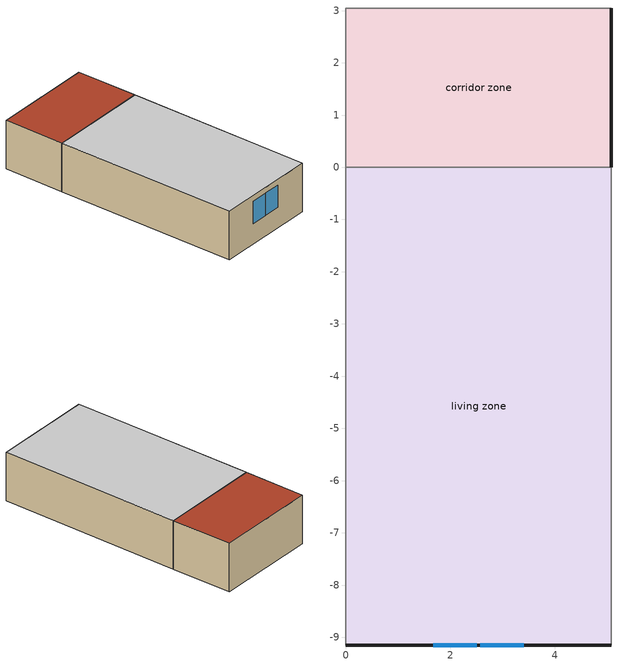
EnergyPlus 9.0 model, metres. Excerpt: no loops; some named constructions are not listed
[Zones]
corridor zone
 floor foundation (FloorFndGrndUnfinSlab): 0,0 0,3.05 5.08,3.05 5.08,0 z0
 wall outside (WallExtUninsUnfin): 5.08,0 5.08,3.05 z0:2.44
 wall adiabatic (WallIntUnfinUninsUnfin): 0,0 5.08,0 / 5.08,3.05 0,3.05 z0:2.44
 wall adiabatic (Adiabatic): 0,3.05 0,0 z0:2.44
 roof outside (RoofUnfinUninsExt 1): 5.08,0 5.08,3.05 0,3.05 0,0 z2.44
living zone
 floor foundation (FloorFndGrndFinSlab): 0,-9.14 0,0 5.08,0 5.08,-9.14 z0
 wall outside (WallExtInsFin): 0,-9.14 5.08,-9.14 z0:2.44
 wall adiabatic (WallIntFinUninsFin): 5.08,-9.14 5.08,0 0,0 0,-9.14 z0:2.44
 window (WindowConstruction): 1.67,-9.14 2.51,-9.14 / 2.57,-9.14 3.41,-9.14 z1.02:2.13
 ceiling adiabatic (RoofUnfinUninsExt 1): 5.08,-9.14 5.08,0 0,0 0,-9.14 z2.44
[Schedule:Day:Interval]
residential lighting schedule allday1: No, 01:00, 0.123288, 02:00, 0.0739726, 04:00, 0.0493151, 05:00, 0.0548273, 06:00, 0.15044, 07:00, 0.353191, 08:00, 0.446954, 09:00, 0.474986, 10:00, 0.488253, 11:00, 0.474977, 12:00, 0.456585, 13:00, 0.44331, 14:00, 0.439403, 15:00, 0.444416, 16:00, 0.477697, 17:00, 0.574055, 18:00, 0.758845, 19:00, 0.953117, 20:00, 1, 21:00, 0.854585, 22:00, 0.647976, 23:00, 0.557159, 24:00, 0.248292
residential lighting schedule allday2: No, 01:00, 0.123288, 02:00, 0.0739726, 04:00, 0.0493151, 05:00, 0.0545453, 06:00, 0.149033, 07:00, 0.349889, 08:00, 0.442776, 09:00, 0.468267, 10:00, 0.47913, 11:00, 0.465979, 12:00, 0.447759, 13:00, 0.434608, 14:00, 0.430738, 15:00, 0.433423, 16:00, 0.453345, 17:00, 0.51717, 18:00, 0.659315, 19:00, 0.852253, 20:00, 0.97365, 21:00, 0.919331, 22:00, 0.737925, 23:00, 0.650074, 24:00, 0.248292
residential lighting schedule allday3: No, 01:00, 0.123288, 02:00, 0.0739726, 04:00, 0.0493151, 05:00, 0.0537748, 06:00, 0.145192, 07:00, 0.34087, 08:00, 0.431362, 09:00, 0.45013, 10:00, 0.454647, 11:00, 0.441835, 12:00, 0.424084, 13:00, 0.411272, 14:00, 0.407501, 15:00, 0.409103, 16:00, 0.422109, 17:00, 0.465992, 18:00, 0.573269, 19:00, 0.744073, 20:00, 0.89824, 21:00, 0.921635, 22:00, 0.794562, 23:00, 0.492752, 24:00, 0.248292
residential lighting schedule allday4: No, 01:00, 0.123288, 02:00, 0.0739726, 04:00, 0.0493151, 05:00, 0.0527224, 06:00, 0.139944, 07:00, 0.328549, 08:00, 0.415771, 09:00, 0.425873, 10:00, 0.422239, 11:00, 0.40989, 12:00, 0.392781, 13:00, 0.380432, 14:00, 0.376798, 15:00, 0.376649, 16:00, 0.378483, 17:00, 0.38738, 18:00, 0.419629, 19:00, 0.502255, 20:00, 0.646998, 21:00, 0.806005, 22:00, 0.880045, 23:00, 0.586376, 24:00, 0.248292
residential lighting schedule allday5: No, 01:00, 0.123288, 02:00, 0.0739726, 04:00, 0.0493151, 05:00, 0.05167, 06:00, 0.134696, 07:00, 0.316229, 08:00, 0.400179, 09:00, 0.402215, 10:00, 0.391029, 11:00, 0.379143, 12:00, 0.362676, 13:00, 0.35079, 14:00, 0.347292, 15:00, 0.347121, 16:00, 0.348556, 17:00, 0.35525, 18:00, 0.37939, 19:00, 0.442955, 20:00, 0.562182, 21:00, 0.712546, 22:00, 0.817517, 23:00, 0.576273, 24:00, 0.248292
residential lighting schedule allday6: No, 01:00, 0.123288, 02:00, 0.0739726, 04:00, 0.0493151, 05:00, 0.0508995, 06:00, 0.130854, 07:00, 0.30721, 08:00, 0.388766, 09:00, 0.385276, 10:00, 0.368942, 11:00, 0.357395, 12:00, 0.341397, 13:00, 0.32985, 14:00, 0.326452, 15:00, 0.326298, 16:00, 0.327668, 17:00, 0.333578, 18:00, 0.353966, 19:00, 0.406824, 20:00, 0.507763, 21:00, 0.643658, 22:00, 0.757304, 23:00, 0.558445, 24:00, 0.248292
residential lighting schedule allday7: No, 01:00, 0.123288, 02:00, 0.0739726, 04:00, 0.0493151, 05:00, 0.0506175, 06:00, 0.129448, 07:00, 0.303908, 08:00, 0.384588, 09:00, 0.379156, 10:00, 0.361018, 11:00, 0.349595, 12:00, 0.333769, 13:00, 0.322346, 14:00, 0.318985, 15:00, 0.318831, 16:00, 0.320177, 17:00, 0.326003, 18:00, 0.346158, 19:00, 0.398574, 20:00, 0.499004, 21:00, 0.634762, 22:00, 0.749028, 23:00, 0.554733, 24:00, 0.248292
residential lighting schedule allday8: No, 01:00, 0.123288, 02:00, 0.0739726, 04:00, 0.0493151, 05:00, 0.0508995, 06:00, 0.130854, 07:00, 0.30721, 08:00, 0.388766, 09:00, 0.385276, 10:00, 0.368942, 11:00, 0.357395, 12:00, 0.341397, 13:00, 0.32985, 14:00, 0.326452, 15:00, 0.326315, 16:00, 0.327921, 17:00, 0.335262, 18:00, 0.361212, 19:00, 0.428125, 20:00, 0.550734, 21:00, 0.700866, 22:00, 0.799886, 23:00, 0.564239, 24:00, 0.248292
residential lighting schedule allday9: No, 01:00, 0.123288, 02:00, 0.0739726, 04:00, 0.0493151, 05:00, 0.05167, 06:00, 0.134696, 07:00, 0.316229, 08:00, 0.400179, 09:00, 0.402215, 10:00, 0.391029, 11:00, 0.379143, 12:00, 0.362676, 13:00, 0.35079, 14:00, 0.347292, 15:00, 0.347365, 16:00, 0.350663, 17:00, 0.3649, 18:00, 0.410935, 19:00, 0.515275, 20:00, 0.673842, 21:00, 0.815677, 22:00, 0.84324, 23:00, 0.550851, 24:00, 0.248292
residential lighting schedule allday10: No, 01:00, 0.123288, 02:00, 0.0739726, 04:00, 0.0493151, 05:00, 0.0527224, 06:00, 0.139944, 07:00, 0.328549, 08:00, 0.415771, 09:00, 0.425873, 10:00, 0.422239, 11:00, 0.40989, 12:00, 0.392781, 13:00, 0.380432, 14:00, 0.376798, 15:00, 0.377481, 16:00, 0.38516, 17:00, 0.414795, 18:00, 0.497588, 19:00, 0.651365, 20:00, 0.824796, 21:00, 0.901982, 22:00, 0.819222, 23:00, 0.508654, 24:00, 0.248292
residential lighting schedule allday11: No, 01:00, 0.123288, 02:00, 0.0739726, 04:00, 0.0493151, 05:00, 0.0537748, 06:00, 0.145192, 07:00, 0.34087, 08:00, 0.431362, 09:00, 0.45013, 10:00, 0.454647, 11:00, 0.441835, 12:00, 0.424084, 13:00, 0.411272, 14:00, 0.407501, 15:00, 0.417546, 16:00, 0.469632, 17:00, 0.589011, 18:00, 0.776888, 19:00, 0.932426, 20:00, 0.928695, 21:00, 0.769063, 22:00, 0.58264, 23:00, 0.505589, 24:00, 0.248292
residential lighting schedule allday12: No, 01:00, 0.123288, 02:00, 0.0739726, 04:00, 0.0493151, 05:00, 0.0545453, 06:00, 0.149033, 07:00, 0.349889, 08:00, 0.442776, 09:00, 0.468267, 10:00, 0.47913, 11:00, 0.465979, 12:00, 0.447759, 13:00, 0.434608, 14:00, 0.430738, 15:00, 0.440276, 16:00, 0.493505, 17:00, 0.622332, 18:00, 0.826353, 19:00, 0.98479, 20:00, 0.957337, 21:00, 0.770385, 22:00, 0.579265, 23:00, 0.504366, 24:00, 0.248292
Schedule Day 24; residential lighting schedule winter design; res mv_1 bath exhaust schedule winter design; res mv_1 range exhaust schedule winter design; residential extra refrigerator schedule winter design; residential freezer schedule winter design; residential gas fireplace schedule winter design; residential gas grill schedule winter design; residential gas lighting schedule winter design; residential hot tub heater electric schedule winter design; residential misc plug loads schedule winter design; residential occupants schedule winter design; residential pool heater electric schedule winter design; residential range electric|false schedule winter design; residential refrigerator schedule winter design; residential well pump schedule winter design; Schedule Day 11; Schedule Day 16; Schedule Day 2; Schedule Day 21; Schedule Day 27; Schedule Day 3; Schedule Day 30; Schedule Day 33; Schedule Day 36; Schedule Day 43; Schedule Day 5; Schedule Day 50; Schedule Day 53; Schedule Day 56; Schedule Day 59; Schedule Day 60; Schedule Day 61; Schedule Day 64; Schedule Day 65; Schedule Day 9; Window shading schedule allday1; Window shading schedule allday11; Window shading schedule allday12; Window shading schedule allday2; Window shading schedule allday3; Window shading schedule allday4; Window shading schedule allday5: No, 24:00, 0
residential lighting schedule summer design; res mv_1 bath exhaust schedule summer design; res mv_1 range exhaust schedule summer design; residential ceiling fan schedule allday1; residential ceiling fan schedule allday10; residential ceiling fan schedule allday11; residential ceiling fan schedule allday12; residential ceiling fan schedule allday2; residential ceiling fan schedule allday3; residential ceiling fan schedule allday4; residential ceiling fan schedule allday5; residential ceiling fan schedule allday6; residential ceiling fan schedule allday7; residential ceiling fan schedule allday8; residential ceiling fan schedule allday9; residential extra refrigerator schedule summer design; residential freezer schedule summer design; residential gas fireplace schedule summer design; residential gas grill schedule summer design; residential gas lighting schedule summer design; residential hot tub heater electric schedule summer design; residential misc plug loads schedule summer design; residential occupants schedule summer design; residential pool heater electric schedule summer design; residential range electric|false schedule summer design; residential refrigerator schedule summer design; residential well pump schedule summer design; Window shading schedule allday10; Window shading schedule allday6; Window shading schedule allday7; Window shading schedule allday8; Window shading schedule allday9: No, 24:00, 1
res mv_1 bath exhaust schedule allday1; res mv_1 bath exhaust schedule allday10; res mv_1 bath exhaust schedule allday11; res mv_1 bath exhaust schedule allday12; res mv_1 bath exhaust schedule allday2; res mv_1 bath exhaust schedule allday3; res mv_1 bath exhaust schedule allday4; res mv_1 bath exhaust schedule allday5; res mv_1 bath exhaust schedule allday6; res mv_1 bath exhaust schedule allday7; res mv_1 bath exhaust schedule allday8; res mv_1 bath exhaust schedule allday9: No, 06:00, 0, 07:00, 1, 24:00, 0
res mv_1 range exhaust schedule allday1; res mv_1 range exhaust schedule allday10; res mv_1 range exhaust schedule allday11; res mv_1 range exhaust schedule allday12; res mv_1 range exhaust schedule allday2; res mv_1 range exhaust schedule allday3; res mv_1 range exhaust schedule allday4; res mv_1 range exhaust schedule allday5; res mv_1 range exhaust schedule allday6; res mv_1 range exhaust schedule allday7; res mv_1 range exhaust schedule allday8; res mv_1 range exhaust schedule allday9: No, 11:00, 0, 12:00, 1, 24:00, 0
res nv_1 availability schedule allday1 on; res nv_1 availability schedule allday1 on 1; res nv_1 availability schedule allday1 on 10; res nv_1 availability schedule allday1 on 11; res nv_1 availability schedule allday1 on 2; res nv_1 availability schedule allday1 on 3; res nv_1 availability schedule allday1 on 4; res nv_1 availability schedule allday1 on 5; res nv_1 availability schedule allday1 on 6; res nv_1 availability schedule allday1 on 7; res nv_1 availability schedule allday1 on 8; res nv_1 availability schedule allday1 on 9: No, 01:00, 1, 02:00, 1, 03:00, 1, 04:00, 1, 05:00, 1, 06:00, 1, 07:00, 1, 08:00, 1, 09:00, 1, 10:00, 1, 11:00, 1, 12:00, 1, 13:00, 1, 14:00, 1, 15:00, 1, 16:00, 1, 17:00, 1, 18:00, 1, 19:00, 1, 20:00, 1, 21:00, 1, 22:00, 1, 23:00, 1, 24:00, 1
res nv_1 temp schedule allday1; res nv_1 temp schedule allday11; res nv_1 temp schedule allday12; res nv_1 temp schedule allday2; res nv_1 temp schedule allday3; res nv_1 temp schedule allday4; res nv_1 temp schedule allday5: No, 24:00, 23.3333
res nv_1 temp schedule allday10; res nv_1 temp schedule allday6; res nv_1 temp schedule allday7: No, 24:00, 21.1111
res nv_1 temp schedule allday8; res nv_1 temp schedule allday9: No, 01:00, 21.1111, 24:00, 22.2222
residential ceiling fan benchmark|living space schedule allday1; residential ceiling fan benchmark|living space schedule allday12; residential misc plug loads schedule allday1; residential misc plug loads schedule allday12: No, 01:00, 0.559347, 03:00, 0.517396, 04:00, 0.503412, 05:00, 0.461461, 06:00, 0.503412, 07:00, 0.601298, 08:00, 0.657232, 09:00, 0.475445, 10:00, 0.321624, 11:00, 0.335608, 12:00, 0.349592, 13:00, 0.335608, 14:00, 0.391543, 15:00, 0.433494, 16:00, 0.447477, 17:00, 0.545363, 18:00, 0.741134, 19:00, 0.880971, 20:00, 0.936905, 21:00, 0.99284, 22:00, 0.964873, 23:00, 0.825036, 24:00, 0.699183
residential ceiling fan benchmark|living space schedule allday10; residential misc plug loads schedule allday10: No, 01:00, 0.443712, 03:00, 0.410434, 04:00, 0.399341, 05:00, 0.366063, 06:00, 0.399341, 07:00, 0.476991, 08:00, 0.521362, 09:00, 0.377156, 10:00, 0.255135, 11:00, 0.266227, 12:00, 0.27732, 13:00, 0.266227, 14:00, 0.310599, 15:00, 0.343877, 16:00, 0.35497, 17:00, 0.43262, 18:00, 0.587919, 19:00, 0.698847, 20:00, 0.743218, 21:00, 0.787589, 22:00, 0.765404, 23:00, 0.654476, 24:00, 0.55464
residential ceiling fan benchmark|living space schedule allday11; residential misc plug loads schedule allday11: No, 01:00, 0.442368, 03:00, 0.40919, 04:00, 0.398131, 05:00, 0.364953, 06:00, 0.398131, 07:00, 0.475545, 08:00, 0.519782, 09:00, 0.376013, 10:00, 0.254361, 11:00, 0.265421, 12:00, 0.27648, 13:00, 0.265421, 14:00, 0.309657, 15:00, 0.342835, 16:00, 0.353894, 17:00, 0.431309, 18:00, 0.586137, 19:00, 0.696729, 20:00, 0.740966, 21:00, 0.785203, 22:00, 0.763084, 23:00, 0.652493, 24:00, 0.55296
residential ceiling fan benchmark|living space schedule allday2; residential misc plug loads schedule allday2: No, 01:00, 0.56338, 03:00, 0.521127, 04:00, 0.507042, 05:00, 0.464789, 06:00, 0.507042, 07:00, 0.605634, 08:00, 0.661972, 09:00, 0.478873, 10:00, 0.323944, 11:00, 0.338028, 12:00, 0.352113, 13:00, 0.338028, 14:00, 0.394366, 15:00, 0.43662, 16:00, 0.450704, 17:00, 0.549296, 18:00, 0.746479, 19:00, 0.887324, 20:00, 0.943662, 21:00, 1, 22:00, 0.971831, 23:00, 0.830986, 24:00, 0.704225
residential ceiling fan benchmark|living space schedule allday3; residential ceiling fan benchmark|living space schedule allday5; residential misc plug loads schedule allday3; residential misc plug loads schedule allday5: No, 01:00, 0.445057, 03:00, 0.411678, 04:00, 0.400551, 05:00, 0.367172, 06:00, 0.400551, 07:00, 0.478436, 08:00, 0.522942, 09:00, 0.378298, 10:00, 0.255908, 11:00, 0.267034, 12:00, 0.278161, 13:00, 0.267034, 14:00, 0.31154, 15:00, 0.344919, 16:00, 0.356046, 17:00, 0.433931, 18:00, 0.5897, 19:00, 0.700965, 20:00, 0.74547, 21:00, 0.789976, 22:00, 0.767723, 23:00, 0.656459, 24:00, 0.556321
residential ceiling fan benchmark|living space schedule allday4; residential misc plug loads schedule allday4: No, 01:00, 0.443264, 03:00, 0.410019, 04:00, 0.398938, 05:00, 0.365693, 06:00, 0.398938, 07:00, 0.476509, 08:00, 0.520835, 09:00, 0.376775, 10:00, 0.254877, 11:00, 0.265959, 12:00, 0.27704, 13:00, 0.265959, 14:00, 0.310285, 15:00, 0.34353, 16:00, 0.354611, 17:00, 0.432183, 18:00, 0.587325, 19:00, 0.698141, 20:00, 0.742468, 21:00, 0.786794, 22:00, 0.764631, 23:00, 0.653815, 24:00, 0.55408
residential ceiling fan benchmark|living space schedule allday6; residential ceiling fan benchmark|living space schedule allday9; residential misc plug loads schedule allday6; residential misc plug loads schedule allday9: No, 01:00, 0.370657, 03:00, 0.342857, 04:00, 0.333591, 05:00, 0.305792, 06:00, 0.333591, 07:00, 0.398456, 08:00, 0.435522, 09:00, 0.315058, 10:00, 0.213128, 11:00, 0.222394, 12:00, 0.23166, 13:00, 0.222394, 14:00, 0.25946, 15:00, 0.287259, 16:00, 0.296525, 17:00, 0.36139, 18:00, 0.49112, 19:00, 0.583784, 20:00, 0.62085, 21:00, 0.657916, 22:00, 0.639383, 23:00, 0.546719, 24:00, 0.463321
residential ceiling fan benchmark|living space schedule allday7; residential ceiling fan benchmark|living space schedule allday8; residential misc plug loads schedule allday7; residential misc plug loads schedule allday8: No, 01:00, 0.367968, 03:00, 0.34037, 04:00, 0.331171, 05:00, 0.303573, 06:00, 0.331171, 07:00, 0.395565, 08:00, 0.432362, 09:00, 0.312772, 10:00, 0.211581, 11:00, 0.220781, 12:00, 0.22998, 13:00, 0.220781, 14:00, 0.257577, 15:00, 0.285175, 16:00, 0.294374, 17:00, 0.358768, 18:00, 0.487557, 19:00, 0.579549, 20:00, 0.616346, 21:00, 0.653142, 22:00, 0.634744, 23:00, 0.542752, 24:00, 0.459959
residential extra refrigerator schedule allday1; residential extra refrigerator schedule allday12; residential freezer schedule allday1; residential freezer schedule allday12; residential refrigerator schedule allday1; residential refrigerator schedule allday12: No, 01:00, 0.610949, 02:00, 0.595675, 03:00, 0.580401, 04:00, 0.565128, 06:00, 0.549854, 07:00, 0.580401, 08:00, 0.610949, 10:00, 0.626223, 12:00, 0.610949, 15:00, 0.641496, 16:00, 0.626223, 17:00, 0.672044, 18:00, 0.733139, 19:00, 0.763686, 20:00, 0.733139, 21:00, 0.717865, 22:00, 0.702591, 23:00, 0.672044, 24:00, 0.626223
residential extra refrigerator schedule allday10; residential freezer schedule allday10; residential refrigerator schedule allday10: No, 01:00, 0.679562, 02:00, 0.662573, 03:00, 0.645584, 04:00, 0.628595, 06:00, 0.611606, 07:00, 0.645584, 08:00, 0.679562, 10:00, 0.696551, 12:00, 0.679562, 15:00, 0.71354, 16:00, 0.696551, 17:00, 0.747518, 18:00, 0.815474, 19:00, 0.849453, 20:00, 0.815474, 21:00, 0.798485, 22:00, 0.781496, 23:00, 0.747518, 24:00, 0.696551
residential extra refrigerator schedule allday11; residential freezer schedule allday11; residential refrigerator schedule allday11: No, 01:00, 0.675182, 02:00, 0.658303, 03:00, 0.641423, 04:00, 0.624544, 06:00, 0.607664, 07:00, 0.641423, 08:00, 0.675182, 10:00, 0.692062, 12:00, 0.675182, 15:00, 0.708942, 16:00, 0.692062, 17:00, 0.742701, 18:00, 0.810219, 19:00, 0.843978, 20:00, 0.810219, 21:00, 0.793339, 22:00, 0.77646, 23:00, 0.742701, 24:00, 0.692062
residential extra refrigerator schedule allday2; residential freezer schedule allday2; residential refrigerator schedule allday2: No, 01:00, 0.609489, 02:00, 0.594252, 03:00, 0.579015, 04:00, 0.563777, 06:00, 0.54854, 07:00, 0.579015, 08:00, 0.609489, 10:00, 0.624726, 12:00, 0.609489, 15:00, 0.639964, 16:00, 0.624726, 17:00, 0.670438, 18:00, 0.731387, 19:00, 0.761861, 20:00, 0.731387, 21:00, 0.71615, 22:00, 0.700912, 23:00, 0.670438, 24:00, 0.624726
residential extra refrigerator schedule allday3; residential extra refrigerator schedule allday4; residential extra refrigerator schedule allday5; residential freezer schedule allday3; residential freezer schedule allday4; residential freezer schedule allday5; residential refrigerator schedule allday3; residential refrigerator schedule allday4; residential refrigerator schedule allday5: No, 01:00, 0.791241, 02:00, 0.77146, 03:00, 0.751679, 04:00, 0.731898, 06:00, 0.712117, 07:00, 0.751679, 08:00, 0.791241, 10:00, 0.811022, 12:00, 0.791241, 15:00, 0.830803, 16:00, 0.811022, 17:00, 0.870365, 18:00, 0.949489, 19:00, 0.989051, 20:00, 0.949489, 21:00, 0.929708, 22:00, 0.909927, 23:00, 0.870365, 24:00, 0.811022
residential extra refrigerator schedule allday6; residential extra refrigerator schedule allday7; residential extra refrigerator schedule allday8; residential extra refrigerator schedule allday9; residential freezer schedule allday6; residential freezer schedule allday7; residential freezer schedule allday8; residential freezer schedule allday9; residential refrigerator schedule allday6; residential refrigerator schedule allday7; residential refrigerator schedule allday8; residential refrigerator schedule allday9: No, 01:00, 0.8, 02:00, 0.78, 03:00, 0.76, 04:00, 0.74, 06:00, 0.72, 07:00, 0.76, 08:00, 0.8, 10:00, 0.82, 12:00, 0.8, 15:00, 0.84, 16:00, 0.82, 17:00, 0.88, 18:00, 0.96, 19:00, 1, 20:00, 0.96, 21:00, 0.94, 22:00, 0.92, 23:00, 0.88, 24:00, 0.82
residential gas fireplace schedule allday1; residential gas fireplace schedule allday12; residential gas lighting schedule allday1; residential gas lighting schedule allday12; residential well pump schedule allday1; residential well pump schedule allday12: No, 01:00, 0.508543, 02:00, 0.265829, 03:00, 0.219598, 04:00, 0.173367, 05:00, 0.184925, 06:00, 0.20804, 07:00, 0.300503, 09:00, 0.381407, 10:00, 0.36985, 12:00, 0.381407, 15:00, 0.36985, 16:00, 0.381407, 17:00, 0.520101, 18:00, 0.658795, 19:00, 0.762815, 20:00, 0.878393, 21:00, 0.936182, 22:00, 0.993971, 23:00, 0.866835, 24:00, 0.751257
residential gas fireplace schedule allday10; residential gas lighting schedule allday10; residential well pump schedule allday10: No, 01:00, 0.430984, 02:00, 0.225287, 03:00, 0.186107, 04:00, 0.146926, 05:00, 0.156721, 06:00, 0.176312, 07:00, 0.254672, 09:00, 0.323238, 10:00, 0.313443, 12:00, 0.323238, 15:00, 0.313443, 16:00, 0.323238, 17:00, 0.440779, 18:00, 0.55832, 19:00, 0.646476, 20:00, 0.744426, 21:00, 0.793402, 22:00, 0.842377, 23:00, 0.734631, 24:00, 0.63668
residential gas fireplace schedule allday11; residential gas lighting schedule allday11; residential well pump schedule allday11: No, 01:00, 0.429221, 02:00, 0.224366, 03:00, 0.185345, 04:00, 0.146325, 05:00, 0.15608, 06:00, 0.17559, 07:00, 0.253631, 09:00, 0.321916, 10:00, 0.312161, 12:00, 0.321916, 15:00, 0.312161, 16:00, 0.321916, 17:00, 0.438976, 18:00, 0.556036, 19:00, 0.643832, 20:00, 0.741382, 21:00, 0.790157, 22:00, 0.838932, 23:00, 0.731627, 24:00, 0.634076
residential gas fireplace schedule allday2; residential gas lighting schedule allday2; residential well pump schedule allday2: No, 01:00, 0.511628, 02:00, 0.267442, 03:00, 0.22093, 04:00, 0.174419, 05:00, 0.186047, 06:00, 0.209302, 07:00, 0.302326, 09:00, 0.383721, 10:00, 0.372093, 12:00, 0.383721, 15:00, 0.372093, 16:00, 0.383721, 17:00, 0.523256, 18:00, 0.662791, 19:00, 0.767442, 20:00, 0.883721, 21:00, 0.94186, 22:00, 1, 23:00, 0.872093, 24:00, 0.755814
residential gas fireplace schedule allday3; residential gas fireplace schedule allday5; residential gas lighting schedule allday3; residential gas lighting schedule allday5; residential well pump schedule allday3; residential well pump schedule allday5: No, 01:00, 0.446407, 02:00, 0.233349, 03:00, 0.192767, 04:00, 0.152184, 05:00, 0.16233, 06:00, 0.182621, 07:00, 0.263786, 09:00, 0.334806, 10:00, 0.32466, 12:00, 0.334806, 15:00, 0.32466, 16:00, 0.334806, 17:00, 0.456553, 18:00, 0.578301, 19:00, 0.669611, 20:00, 0.771067, 21:00, 0.821796, 22:00, 0.872524, 23:00, 0.760922, 24:00, 0.659466
residential gas fireplace schedule allday4; residential gas lighting schedule allday4; residential well pump schedule allday4: No, 01:00, 0.445085, 02:00, 0.232658, 03:00, 0.192196, 04:00, 0.151734, 05:00, 0.161849, 06:00, 0.18208, 07:00, 0.263005, 09:00, 0.333814, 10:00, 0.323698, 12:00, 0.333814, 15:00, 0.323698, 16:00, 0.333814, 17:00, 0.455201, 18:00, 0.576588, 19:00, 0.667628, 20:00, 0.768784, 21:00, 0.819362, 22:00, 0.86994, 23:00, 0.758668, 24:00, 0.657513
residential gas fireplace schedule allday6; residential gas fireplace schedule allday9; residential gas lighting schedule allday6; residential gas lighting schedule allday9; residential well pump schedule allday6; residential well pump schedule allday9: No, 01:00, 0.391323, 02:00, 0.204555, 03:00, 0.16898, 04:00, 0.133405, 05:00, 0.142299, 06:00, 0.160087, 07:00, 0.231236, 09:00, 0.293492, 10:00, 0.284598, 12:00, 0.293492, 15:00, 0.284598, 16:00, 0.293492, 17:00, 0.400216, 18:00, 0.506941, 19:00, 0.586984, 20:00, 0.675921, 21:00, 0.720389, 22:00, 0.764858, 23:00, 0.667027, 24:00, 0.57809
residential gas fireplace schedule allday7; residential gas fireplace schedule allday8; residential gas lighting schedule allday7; residential gas lighting schedule allday8; residential well pump schedule allday7; residential well pump schedule allday8: No, 01:00, 0.389119, 02:00, 0.203403, 03:00, 0.168029, 04:00, 0.132654, 05:00, 0.141498, 06:00, 0.159185, 07:00, 0.229934, 09:00, 0.291839, 10:00, 0.282996, 12:00, 0.291839, 15:00, 0.282996, 16:00, 0.291839, 17:00, 0.397963, 18:00, 0.504086, 19:00, 0.583679, 20:00, 0.672115, 21:00, 0.716333, 22:00, 0.760551, 23:00, 0.663271, 24:00, 0.574835
residential gas grill schedule allday1; residential gas grill schedule allday12; residential gas grill schedule allday2: No, 01:00, 0.0248447, 03:00, 0.00621118, 04:00, 0.0124224, 05:00, 0.0434783, 06:00, 0.0745342, 07:00, 0.180124, 08:00, 0.285714, 09:00, 0.273292, 10:00, 0.254658, 11:00, 0.273292, 12:00, 0.285714, 13:00, 0.26087, 14:00, 0.236025, 15:00, 0.304348, 16:00, 0.36646, 17:00, 0.68323, 18:00, 1, 19:00, 0.714286, 20:00, 0.434783, 21:00, 0.273292, 22:00, 0.118012, 23:00, 0.0807453, 24:00, 0.0434783
residential gas grill schedule allday10; residential gas grill schedule allday11: No, 01:00, 0.0245729, 03:00, 0.00614324, 04:00, 0.0122865, 05:00, 0.0430027, 06:00, 0.0737188, 07:00, 0.178154, 08:00, 0.282589, 09:00, 0.270302, 10:00, 0.251873, 11:00, 0.270302, 12:00, 0.282589, 13:00, 0.258016, 14:00, 0.233443, 15:00, 0.301019, 16:00, 0.362451, 17:00, 0.675756, 18:00, 0.989061, 19:00, 0.706472, 20:00, 0.430027, 21:00, 0.270302, 22:00, 0.116721, 23:00, 0.0798621, 24:00, 0.0430027
residential gas grill schedule allday3; residential gas grill schedule allday5: No, 01:00, 0.022444, 03:00, 0.00561101, 04:00, 0.011222, 05:00, 0.0392771, 06:00, 0.0673321, 07:00, 0.162719, 08:00, 0.258107, 09:00, 0.246885, 10:00, 0.230051, 11:00, 0.246885, 12:00, 0.258107, 13:00, 0.235662, 14:00, 0.213218, 15:00, 0.27494, 16:00, 0.33105, 17:00, 0.617211, 18:00, 0.903373, 19:00, 0.645266, 20:00, 0.392771, 21:00, 0.246885, 22:00, 0.106609, 23:00, 0.0729431, 24:00, 0.0392771
residential gas grill schedule allday4: No, 01:00, 0.0223535, 03:00, 0.00558836, 04:00, 0.0111767, 05:00, 0.0391185, 06:00, 0.0670604, 07:00, 0.162063, 08:00, 0.257065, 09:00, 0.245888, 10:00, 0.229123, 11:00, 0.245888, 12:00, 0.257065, 13:00, 0.234711, 14:00, 0.212358, 15:00, 0.27383, 16:00, 0.329713, 17:00, 0.61472, 18:00, 0.899727, 19:00, 0.642662, 20:00, 0.391185, 21:00, 0.245888, 22:00, 0.106179, 23:00, 0.0726487, 24:00, 0.0391185
residential gas grill schedule allday6; residential gas grill schedule allday9: No, 01:00, 0.0201566, 03:00, 0.00503915, 04:00, 0.0100783, 05:00, 0.0352741, 06:00, 0.0604698, 07:00, 0.146135, 08:00, 0.231801, 09:00, 0.221723, 10:00, 0.206605, 11:00, 0.221723, 12:00, 0.231801, 13:00, 0.211644, 14:00, 0.191488, 15:00, 0.246918, 16:00, 0.29731, 17:00, 0.554307, 18:00, 0.811304, 19:00, 0.579503, 20:00, 0.352741, 21:00, 0.221723, 22:00, 0.0957439, 23:00, 0.065509, 24:00, 0.0352741
residential gas grill schedule allday7; residential gas grill schedule allday8: No, 01:00, 0.0202925, 03:00, 0.00507312, 04:00, 0.0101462, 05:00, 0.0355119, 06:00, 0.0608775, 07:00, 0.147121, 08:00, 0.233364, 09:00, 0.223217, 10:00, 0.207998, 11:00, 0.223217, 12:00, 0.233364, 13:00, 0.213071, 14:00, 0.192779, 15:00, 0.248583, 16:00, 0.299314, 17:00, 0.558044, 18:00, 0.816773, 19:00, 0.583409, 20:00, 0.355119, 21:00, 0.223217, 22:00, 0.0963894, 23:00, 0.0659506, 24:00, 0.0355119
residential hot tub heater electric schedule allday1; residential hot tub heater electric schedule allday10; residential hot tub heater electric schedule allday12; residential hot tub heater electric schedule allday3; residential hot tub heater electric schedule allday5: No, 01:00, 0.151232, 02:00, 0.182738, 03:00, 0.151232, 04:00, 0.182738, 05:00, 0.296162, 06:00, 0.422188, 07:00, 0.359175, 09:00, 0.151232, 10:00, 0.119725, 11:00, 0.0945197, 14:00, 0.0882184, 15:00, 0.151232, 16:00, 0.365476, 17:00, 0.793966, 18:00, 0.76876, 19:00, 0.428489, 20:00, 0.38438, 21:00, 0.321367, 22:00, 0.270956, 24:00, 0.151232
residential hot tub heater electric schedule allday11; residential hot tub heater electric schedule allday4: No, 01:00, 0.150246, 02:00, 0.181548, 03:00, 0.150246, 04:00, 0.181548, 05:00, 0.294232, 06:00, 0.419438, 07:00, 0.356835, 09:00, 0.150246, 10:00, 0.118945, 11:00, 0.0939039, 14:00, 0.0876437, 15:00, 0.150246, 16:00, 0.363095, 17:00, 0.788793, 18:00, 0.763752, 19:00, 0.425698, 20:00, 0.381876, 21:00, 0.319273, 22:00, 0.269191, 24:00, 0.150246
residential hot tub heater electric schedule allday2: No, 01:00, 0.152381, 02:00, 0.184127, 03:00, 0.152381, 04:00, 0.184127, 05:00, 0.298413, 06:00, 0.425397, 07:00, 0.361905, 09:00, 0.152381, 10:00, 0.120635, 11:00, 0.0952381, 14:00, 0.0888889, 15:00, 0.152381, 16:00, 0.368254, 17:00, 0.8, 18:00, 0.774603, 19:00, 0.431746, 20:00, 0.387302, 21:00, 0.32381, 22:00, 0.273016, 24:00, 0.152381
residential hot tub heater electric schedule allday6; residential hot tub heater electric schedule allday9: No, 01:00, 0.190476, 02:00, 0.230159, 03:00, 0.190476, 04:00, 0.230159, 05:00, 0.373016, 06:00, 0.531746, 07:00, 0.452381, 09:00, 0.190476, 10:00, 0.150794, 11:00, 0.119048, 14:00, 0.111111, 15:00, 0.190476, 16:00, 0.460317, 17:00, 1, 18:00, 0.968254, 19:00, 0.539683, 20:00, 0.484127, 21:00, 0.404762, 22:00, 0.34127, 24:00, 0.190476
residential hot tub heater electric schedule allday7; residential hot tub heater electric schedule allday8: No, 01:00, 0.190148, 02:00, 0.229762, 03:00, 0.190148, 04:00, 0.229762, 05:00, 0.372373, 06:00, 0.530829, 07:00, 0.451601, 09:00, 0.190148, 10:00, 0.150534, 11:00, 0.118842, 14:00, 0.11092, 15:00, 0.190148, 16:00, 0.459524, 17:00, 0.998276, 18:00, 0.966585, 19:00, 0.538752, 20:00, 0.483292, 21:00, 0.404064, 22:00, 0.340681, 24:00, 0.190148
residential hot water distribution schedule allday1; residential hot water distribution schedule allday10; residential hot water distribution schedule allday11; residential hot water distribution schedule allday12; residential hot water distribution schedule allday2; residential hot water distribution schedule allday3; residential hot water distribution schedule allday4; residential hot water distribution schedule allday5; residential hot water distribution schedule allday6; residential hot water distribution schedule allday7; residential hot water distribution schedule allday8; residential hot water distribution schedule allday9: No, 01:00, 0.078424, 02:00, 0.0392749, 04:00, 0.00981873, 05:00, 0.0392749, 06:00, 0.274547, 07:00, 0.941213, 08:00, 1, 09:00, 0.960725, 10:00, 0.843152, 11:00, 0.764728, 12:00, 0.60788, 13:00, 0.529456, 15:00, 0.470544, 16:00, 0.411757, 17:00, 0.548968, 18:00, 0.725453, 19:00, 0.86279, 20:00, 0.823515, 21:00, 0.745091, 22:00, 0.60788, 23:00, 0.529456, 24:00, 0.294058
residential occupants schedule allday1; residential occupants schedule allday10; residential occupants schedule allday11; residential occupants schedule allday12; residential occupants schedule allday2; residential occupants schedule allday3; residential occupants schedule allday4; residential occupants schedule allday5; residential occupants schedule allday6; residential occupants schedule allday7; residential occupants schedule allday8; residential occupants schedule allday9: No, 07:00, 1, 08:00, 0.88, 09:00, 0.41, 16:00, 0.24, 17:00, 0.29, 18:00, 0.55, 21:00, 0.9, 24:00, 1
residential pool heater electric schedule allday1; residential pool heater electric schedule allday12: No, 03:00, 0.0234796, 04:00, 0.0313062, 05:00, 0.0626123, 06:00, 0.117398, 07:00, 0.20349, 08:00, 0.344368, 09:00, 0.657429, 10:00, 0.947011, 11:00, 0.993971, 12:00, 0.947011, 13:00, 0.939185, 14:00, 0.704389, 15:00, 0.586991, 16:00, 0.477419, 17:00, 0.289582, 18:00, 0.18001, 19:00, 0.101745, 20:00, 0.0626123, 21:00, 0.0313062, 24:00, 0.0234796
residential pool heater electric schedule allday10: No, 03:00, 0.0198987, 04:00, 0.0265316, 05:00, 0.0530631, 06:00, 0.0994934, 07:00, 0.172455, 08:00, 0.291847, 09:00, 0.557163, 10:00, 0.80258, 11:00, 0.842377, 12:00, 0.80258, 13:00, 0.795947, 14:00, 0.59696, 15:00, 0.497467, 16:00, 0.404606, 17:00, 0.245417, 18:00, 0.152557, 19:00, 0.0862276, 20:00, 0.0530631, 21:00, 0.0265316, 24:00, 0.0198987
residential pool heater electric schedule allday11: No, 03:00, 0.0198173, 04:00, 0.0264231, 05:00, 0.0528461, 06:00, 0.0990865, 07:00, 0.17175, 08:00, 0.290654, 09:00, 0.554884, 10:00, 0.799297, 11:00, 0.838932, 12:00, 0.799297, 13:00, 0.792692, 14:00, 0.594519, 15:00, 0.495432, 16:00, 0.402952, 17:00, 0.244413, 18:00, 0.151933, 19:00, 0.0858749, 20:00, 0.0528461, 21:00, 0.0264231, 24:00, 0.0198173
residential pool heater electric schedule allday2: No, 03:00, 0.023622, 04:00, 0.0314961, 05:00, 0.0629921, 06:00, 0.11811, 07:00, 0.204724, 08:00, 0.346457, 09:00, 0.661417, 10:00, 0.952756, 11:00, 1, 12:00, 0.952756, 13:00, 0.944882, 14:00, 0.708661, 15:00, 0.590551, 16:00, 0.480315, 17:00, 0.291339, 18:00, 0.181102, 19:00, 0.102362, 20:00, 0.0629921, 21:00, 0.0314961, 24:00, 0.023622
residential pool heater electric schedule allday3; residential pool heater electric schedule allday5: No, 03:00, 0.0206108, 04:00, 0.0274811, 05:00, 0.0549621, 06:00, 0.103054, 07:00, 0.178627, 08:00, 0.302292, 09:00, 0.577102, 10:00, 0.831302, 11:00, 0.872524, 12:00, 0.831302, 13:00, 0.824432, 14:00, 0.618324, 15:00, 0.51527, 16:00, 0.419086, 17:00, 0.2542, 18:00, 0.158016, 19:00, 0.0893134, 20:00, 0.0549621, 21:00, 0.0274811, 24:00, 0.0206108
residential pool heater electric schedule allday4: No, 03:00, 0.0205498, 04:00, 0.0273997, 05:00, 0.0547994, 06:00, 0.102749, 07:00, 0.178098, 08:00, 0.301396, 09:00, 0.575393, 10:00, 0.82884, 11:00, 0.86994, 12:00, 0.82884, 13:00, 0.82199, 14:00, 0.616493, 15:00, 0.513744, 16:00, 0.417845, 17:00, 0.253447, 18:00, 0.157548, 19:00, 0.0890489, 20:00, 0.0547994, 21:00, 0.0273997, 24:00, 0.0205498
residential pool heater electric schedule allday6; residential pool heater electric schedule allday9: No, 03:00, 0.0180675, 04:00, 0.02409, 05:00, 0.04818, 06:00, 0.0903375, 07:00, 0.156585, 08:00, 0.26499, 09:00, 0.50589, 10:00, 0.728723, 11:00, 0.764858, 12:00, 0.728723, 13:00, 0.7227, 14:00, 0.542025, 15:00, 0.451688, 16:00, 0.367373, 17:00, 0.222833, 18:00, 0.138518, 19:00, 0.0782925, 20:00, 0.04818, 21:00, 0.02409, 24:00, 0.0180675
residential pool heater electric schedule allday7; residential pool heater electric schedule allday8: No, 03:00, 0.0179658, 04:00, 0.0239544, 05:00, 0.0479087, 06:00, 0.0898289, 07:00, 0.155703, 08:00, 0.263498, 09:00, 0.503042, 10:00, 0.72462, 11:00, 0.760551, 12:00, 0.72462, 13:00, 0.718631, 14:00, 0.538973, 15:00, 0.449144, 16:00, 0.365304, 17:00, 0.221578, 18:00, 0.137738, 19:00, 0.0778517, 20:00, 0.0479087, 21:00, 0.0239544, 24:00, 0.0179658
residential range electric|false schedule allday1; residential range electric|false schedule allday12; residential range electric|false schedule allday2: No, 02:00, 0.0466667, 04:00, 0.0266667, 05:00, 0.0466667, 06:00, 0.0733333, 07:00, 0.166667, 08:00, 0.28, 09:00, 0.306667, 10:00, 0.32, 11:00, 0.28, 12:00, 0.333333, 13:00, 0.38, 14:00, 0.306667, 15:00, 0.38, 16:00, 0.293333, 17:00, 0.613333, 18:00, 1, 19:00, 0.78, 20:00, 0.4, 21:00, 0.233333, 22:00, 0.166667, 23:00, 0.106667, 24:00, 0.0733333
residential range electric|false schedule allday10; residential range electric|false schedule allday11: No, 02:00, 0.0461562, 04:00, 0.026375, 05:00, 0.0461562, 06:00, 0.0725311, 07:00, 0.164844, 08:00, 0.276937, 09:00, 0.303312, 10:00, 0.3165, 11:00, 0.276937, 12:00, 0.329687, 13:00, 0.375843, 14:00, 0.303312, 15:00, 0.375843, 16:00, 0.290125, 17:00, 0.606624, 18:00, 0.989061, 19:00, 0.771468, 20:00, 0.395624, 21:00, 0.230781, 22:00, 0.164844, 23:00, 0.1055, 24:00, 0.0725311
residential range electric|false schedule allday3; residential range electric|false schedule allday5: No, 02:00, 0.0421574, 04:00, 0.0240899, 05:00, 0.0421574, 06:00, 0.0662473, 07:00, 0.150562, 08:00, 0.252944, 09:00, 0.277034, 10:00, 0.289079, 11:00, 0.252944, 12:00, 0.301124, 13:00, 0.343282, 14:00, 0.277034, 15:00, 0.343282, 16:00, 0.264989, 17:00, 0.554069, 18:00, 0.903373, 19:00, 0.704631, 20:00, 0.361349, 21:00, 0.210787, 22:00, 0.150562, 23:00, 0.0963598, 24:00, 0.0662473
residential range electric|false schedule allday4: No, 02:00, 0.0419872, 04:00, 0.0239927, 05:00, 0.0419872, 06:00, 0.0659799, 07:00, 0.149954, 08:00, 0.251923, 09:00, 0.275916, 10:00, 0.287912, 11:00, 0.251923, 12:00, 0.299909, 13:00, 0.341896, 14:00, 0.275916, 15:00, 0.341896, 16:00, 0.26392, 17:00, 0.551832, 18:00, 0.899727, 19:00, 0.701787, 20:00, 0.359891, 21:00, 0.209936, 22:00, 0.149954, 23:00, 0.0959708, 24:00, 0.0659799
residential range electric|false schedule allday6; residential range electric|false schedule allday9: No, 02:00, 0.0378608, 04:00, 0.0216348, 05:00, 0.0378608, 06:00, 0.0594956, 07:00, 0.135217, 08:00, 0.227165, 09:00, 0.2488, 10:00, 0.259617, 11:00, 0.227165, 12:00, 0.270435, 13:00, 0.308295, 14:00, 0.2488, 15:00, 0.308295, 16:00, 0.237982, 17:00, 0.4976, 18:00, 0.811304, 19:00, 0.632817, 20:00, 0.324521, 21:00, 0.189304, 22:00, 0.135217, 23:00, 0.086539, 24:00, 0.0594956
residential range electric|false schedule allday7; residential range electric|false schedule allday8: No, 02:00, 0.0381161, 04:00, 0.0217806, 05:00, 0.0381161, 06:00, 0.0598967, 07:00, 0.136129, 08:00, 0.228696, 09:00, 0.250477, 10:00, 0.261367, 11:00, 0.228696, 12:00, 0.272258, 13:00, 0.310374, 14:00, 0.250477, 15:00, 0.310374, 16:00, 0.239587, 17:00, 0.500954, 18:00, 0.816773, 19:00, 0.637083, 20:00, 0.326709, 21:00, 0.19058, 22:00, 0.136129, 23:00, 0.0871225, 24:00, 0.0598967
Schedule Day 4: No, 24:00, 112.539
[Schedule:Week:Daily]
residential lighting schedule Week Rule - Jan1-Jan6: Schedule Day 24, residential lighting schedule allday1, residential lighting schedule allday1, residential lighting schedule allday1, residential lighting schedule allday1, residential lighting schedule allday1, residential lighting schedule allday1, Schedule Day 24, residential lighting schedule summer design, residential lighting schedule winter design, Schedule Day 24, Schedule Day 24
residential lighting schedule Week Rule - Jan7-Jan27: residential lighting schedule allday1, residential lighting schedule allday1, residential lighting schedule allday1, residential lighting schedule allday1, residential lighting schedule allday1, residential lighting schedule allday1, residential lighting schedule allday1, Schedule Day 24, residential lighting schedule summer design, residential lighting schedule winter design, Schedule Day 24, Schedule Day 24
residential lighting schedule Week Rule - Jan28-Feb3: residential lighting schedule allday1, residential lighting schedule allday1, residential lighting schedule allday1, residential lighting schedule allday1, residential lighting schedule allday2, residential lighting schedule allday2, residential lighting schedule allday2, Schedule Day 24, residential lighting schedule summer design, residential lighting schedule winter design, Schedule Day 24, Schedule Day 24
residential lighting schedule Week Rule - Feb4-Feb24: residential lighting schedule allday2, residential lighting schedule allday2, residential lighting schedule allday2, residential lighting schedule allday2, residential lighting schedule allday2, residential lighting schedule allday2, residential lighting schedule allday2, Schedule Day 24, residential lighting schedule summer design, residential lighting schedule winter design, Schedule Day 24, Schedule Day 24
residential lighting schedule Week Rule - Feb25-Mar3: residential lighting schedule allday2, residential lighting schedule allday2, residential lighting schedule allday2, residential lighting schedule allday2, residential lighting schedule allday3, residential lighting schedule allday3, residential lighting schedule allday3, Schedule Day 24, residential lighting schedule summer design, residential lighting schedule winter design, Schedule Day 24, Schedule Day 24
residential lighting schedule Week Rule - Mar4-Mar31: residential lighting schedule allday3, residential lighting schedule allday3, residential lighting schedule allday3, residential lighting schedule allday3, residential lighting schedule allday3, residential lighting schedule allday3, residential lighting schedule allday3, Schedule Day 24, residential lighting schedule summer design, residential lighting schedule winter design, Schedule Day 24, Schedule Day 24
residential lighting schedule Week Rule - Apr1-Apr28: residential lighting schedule allday4, residential lighting schedule allday4, residential lighting schedule allday4, residential lighting schedule allday4, residential lighting schedule allday4, residential lighting schedule allday4, residential lighting schedule allday4, Schedule Day 24, residential lighting schedule summer design, residential lighting schedule winter design, Schedule Day 24, Schedule Day 24
residential lighting schedule Week Rule - Apr29-May5: residential lighting schedule allday4, residential lighting schedule allday4, residential lighting schedule allday5, residential lighting schedule allday5, residential lighting schedule allday5, residential lighting schedule allday5, residential lighting schedule allday5, Schedule Day 24, residential lighting schedule summer design, residential lighting schedule winter design, Schedule Day 24, Schedule Day 24
residential lighting schedule Week Rule - May6-May26: residential lighting schedule allday5, residential lighting schedule allday5, residential lighting schedule allday5, residential lighting schedule allday5, residential lighting schedule allday5, residential lighting schedule allday5, residential lighting schedule allday5, Schedule Day 24, residential lighting schedule summer design, residential lighting schedule winter design, Schedule Day 24, Schedule Day 24
residential lighting schedule Week Rule - May27-Jun2: residential lighting schedule allday5, residential lighting schedule allday5, residential lighting schedule allday5, residential lighting schedule allday5, residential lighting schedule allday5, residential lighting schedule allday6, residential lighting schedule allday6, Schedule Day 24, residential lighting schedule summer design, residential lighting schedule winter design, Schedule Day 24, Schedule Day 24
residential lighting schedule Week Rule - Jun3-Jun30: residential lighting schedule allday6, residential lighting schedule allday6, residential lighting schedule allday6, residential lighting schedule allday6, residential lighting schedule allday6, residential lighting schedule allday6, residential lighting schedule allday6, Schedule Day 24, residential lighting schedule summer design, residential lighting schedule winter design, Schedule Day 24, Schedule Day 24
residential lighting schedule Week Rule - Jul1-Jul28: residential lighting schedule allday7, residential lighting schedule allday7, residential lighting schedule allday7, residential lighting schedule allday7, residential lighting schedule allday7, residential lighting schedule allday7, residential lighting schedule allday7, Schedule Day 24, residential lighting schedule summer design, residential lighting schedule winter design, Schedule Day 24, Schedule Day 24
residential lighting schedule Week Rule - Jul29-Aug4: residential lighting schedule allday7, residential lighting schedule allday7, residential lighting schedule allday7, residential lighting schedule allday8, residential lighting schedule allday8, residential lighting schedule allday8, residential lighting schedule allday8, Schedule Day 24, residential lighting schedule summer design, residential lighting schedule winter design, Schedule Day 24, Schedule Day 24
residential lighting schedule Week Rule - Aug5-Aug25: residential lighting schedule allday8, residential lighting schedule allday8, residential lighting schedule allday8, residential lighting schedule allday8, residential lighting schedule allday8, residential lighting schedule allday8, residential lighting schedule allday8, Schedule Day 24, residential lighting schedule summer design, residential lighting schedule winter design, Schedule Day 24, Schedule Day 24
residential lighting schedule Week Rule - Aug26-Sep1: residential lighting schedule allday8, residential lighting schedule allday8, residential lighting schedule allday8, residential lighting schedule allday8, residential lighting schedule allday8, residential lighting schedule allday8, residential lighting schedule allday9, Schedule Day 24, residential lighting schedule summer design, residential lighting schedule winter design, Schedule Day 24, Schedule Day 24
residential lighting schedule Week Rule - Sep2-Sep29: residential lighting schedule allday9, residential lighting schedule allday9, residential lighting schedule allday9, residential lighting schedule allday9, residential lighting schedule allday9, residential lighting schedule allday9, residential lighting schedule allday9, Schedule Day 24, residential lighting schedule summer design, residential lighting schedule winter design, Schedule Day 24, Schedule Day 24
residential lighting schedule Week Rule - Sep30-Oct6: residential lighting schedule allday9, residential lighting schedule allday10, residential lighting schedule allday10, residential lighting schedule allday10, residential lighting schedule allday10, residential lighting schedule allday10, residential lighting schedule allday10, Schedule Day 24, residential lighting schedule summer design, residential lighting schedule winter design, Schedule Day 24, Schedule Day 24
residential lighting schedule Week Rule - Oct7-Oct27: residential lighting schedule allday10, residential lighting schedule allday10, residential lighting schedule allday10, residential lighting schedule allday10, residential lighting schedule allday10, residential lighting schedule allday10, residential lighting schedule allday10, Schedule Day 24, residential lighting schedule summer design, residential lighting schedule winter design, Schedule Day 24, Schedule Day 24
residential lighting schedule Week Rule - Oct28-Nov3: residential lighting schedule allday10, residential lighting schedule allday10, residential lighting schedule allday10, residential lighting schedule allday10, residential lighting schedule allday11, residential lighting schedule allday11, residential lighting schedule allday11, Schedule Day 24, residential lighting schedule summer design, residential lighting schedule winter design, Schedule Day 24, Schedule Day 24
residential lighting schedule Week Rule - Nov4-Nov24: residential lighting schedule allday11, residential lighting schedule allday11, residential lighting schedule allday11, residential lighting schedule allday11, residential lighting schedule allday11, residential lighting schedule allday11, residential lighting schedule allday11, Schedule Day 24, residential lighting schedule summer design, residential lighting schedule winter design, Schedule Day 24, Schedule Day 24
residential lighting schedule Week Rule - Nov25-Dec1: residential lighting schedule allday11, residential lighting schedule allday11, residential lighting schedule allday11, residential lighting schedule allday11, residential lighting schedule allday11, residential lighting schedule allday11, residential lighting schedule allday12, Schedule Day 24, residential lighting schedule summer design, residential lighting schedule winter design, Schedule Day 24, Schedule Day 24
residential lighting schedule Week Rule - Dec2-Dec31: residential lighting schedule allday12, residential lighting schedule allday12, residential lighting schedule allday12, residential lighting schedule allday12, residential lighting schedule allday12, residential lighting schedule allday12, residential lighting schedule allday12, Schedule Day 24, residential lighting schedule summer design, residential lighting schedule winter design, Schedule Day 24, Schedule Day 24
res mv_1 bath exhaust schedule Week Rule - Jan1-Jan6: Schedule Day 65, res mv_1 bath exhaust schedule allday1, res mv_1 bath exhaust schedule allday1, res mv_1 bath exhaust schedule allday1, res mv_1 bath exhaust schedule allday1, res mv_1 bath exhaust schedule allday1, res mv_1 bath exhaust schedule allday1, Schedule Day 65, res mv_1 bath exhaust schedule summer design, res mv_1 bath exhaust schedule winter design, Schedule Day 65, Schedule Day 65
res mv_1 bath exhaust schedule Week Rule - Jan7-Jan27: res mv_1 bath exhaust schedule allday1, res mv_1 bath exhaust schedule allday1, res mv_1 bath exhaust schedule allday1, res mv_1 bath exhaust schedule allday1, res mv_1 bath exhaust schedule allday1, res mv_1 bath exhaust schedule allday1, res mv_1 bath exhaust schedule allday1, Schedule Day 65, res mv_1 bath exhaust schedule summer design, res mv_1 bath exhaust schedule winter design, Schedule Day 65, Schedule Day 65
res mv_1 bath exhaust schedule Week Rule - Jan28-Feb3: res mv_1 bath exhaust schedule allday1, res mv_1 bath exhaust schedule allday1, res mv_1 bath exhaust schedule allday1, res mv_1 bath exhaust schedule allday1, res mv_1 bath exhaust schedule allday2, res mv_1 bath exhaust schedule allday2, res mv_1 bath exhaust schedule allday2, Schedule Day 65, res mv_1 bath exhaust schedule summer design, res mv_1 bath exhaust schedule winter design, Schedule Day 65, Schedule Day 65
res mv_1 bath exhaust schedule Week Rule - Feb4-Feb24: res mv_1 bath exhaust schedule allday2, res mv_1 bath exhaust schedule allday2, res mv_1 bath exhaust schedule allday2, res mv_1 bath exhaust schedule allday2, res mv_1 bath exhaust schedule allday2, res mv_1 bath exhaust schedule allday2, res mv_1 bath exhaust schedule allday2, Schedule Day 65, res mv_1 bath exhaust schedule summer design, res mv_1 bath exhaust schedule winter design, Schedule Day 65, Schedule Day 65
res mv_1 bath exhaust schedule Week Rule - Feb25-Mar3: res mv_1 bath exhaust schedule allday2, res mv_1 bath exhaust schedule allday2, res mv_1 bath exhaust schedule allday2, res mv_1 bath exhaust schedule allday2, res mv_1 bath exhaust schedule allday3, res mv_1 bath exhaust schedule allday3, res mv_1 bath exhaust schedule allday3, Schedule Day 65, res mv_1 bath exhaust schedule summer design, res mv_1 bath exhaust schedule winter design, Schedule Day 65, Schedule Day 65
res mv_1 bath exhaust schedule Week Rule - Mar4-Mar31: res mv_1 bath exhaust schedule allday3, res mv_1 bath exhaust schedule allday3, res mv_1 bath exhaust schedule allday3, res mv_1 bath exhaust schedule allday3, res mv_1 bath exhaust schedule allday3, res mv_1 bath exhaust schedule allday3, res mv_1 bath exhaust schedule allday3, Schedule Day 65, res mv_1 bath exhaust schedule summer design, res mv_1 bath exhaust schedule winter design, Schedule Day 65, Schedule Day 65
res mv_1 bath exhaust schedule Week Rule - Apr1-Apr28: res mv_1 bath exhaust schedule allday4, res mv_1 bath exhaust schedule allday4, res mv_1 bath exhaust schedule allday4, res mv_1 bath exhaust schedule allday4, res mv_1 bath exhaust schedule allday4, res mv_1 bath exhaust schedule allday4, res mv_1 bath exhaust schedule allday4, Schedule Day 65, res mv_1 bath exhaust schedule summer design, res mv_1 bath exhaust schedule winter design, Schedule Day 65, Schedule Day 65
res mv_1 bath exhaust schedule Week Rule - Apr29-May5: res mv_1 bath exhaust schedule allday4, res mv_1 bath exhaust schedule allday4, res mv_1 bath exhaust schedule allday5, res mv_1 bath exhaust schedule allday5, res mv_1 bath exhaust schedule allday5, res mv_1 bath exhaust schedule allday5, res mv_1 bath exhaust schedule allday5, Schedule Day 65, res mv_1 bath exhaust schedule summer design, res mv_1 bath exhaust schedule winter design, Schedule Day 65, Schedule Day 65
res mv_1 bath exhaust schedule Week Rule - May6-May26: res mv_1 bath exhaust schedule allday5, res mv_1 bath exhaust schedule allday5, res mv_1 bath exhaust schedule allday5, res mv_1 bath exhaust schedule allday5, res mv_1 bath exhaust schedule allday5, res mv_1 bath exhaust schedule allday5, res mv_1 bath exhaust schedule allday5, Schedule Day 65, res mv_1 bath exhaust schedule summer design, res mv_1 bath exhaust schedule winter design, Schedule Day 65, Schedule Day 65
res mv_1 bath exhaust schedule Week Rule - May27-Jun2: res mv_1 bath exhaust schedule allday5, res mv_1 bath exhaust schedule allday5, res mv_1 bath exhaust schedule allday5, res mv_1 bath exhaust schedule allday5, res mv_1 bath exhaust schedule allday5, res mv_1 bath exhaust schedule allday6, res mv_1 bath exhaust schedule allday6, Schedule Day 65, res mv_1 bath exhaust schedule summer design, res mv_1 bath exhaust schedule winter design, Schedule Day 65, Schedule Day 65
res mv_1 bath exhaust schedule Week Rule - Jun3-Jun30: res mv_1 bath exhaust schedule allday6, res mv_1 bath exhaust schedule allday6, res mv_1 bath exhaust schedule allday6, res mv_1 bath exhaust schedule allday6, res mv_1 bath exhaust schedule allday6, res mv_1 bath exhaust schedule allday6, res mv_1 bath exhaust schedule allday6, Schedule Day 65, res mv_1 bath exhaust schedule summer design, res mv_1 bath exhaust schedule winter design, Schedule Day 65, Schedule Day 65
res mv_1 bath exhaust schedule Week Rule - Jul1-Jul28: res mv_1 bath exhaust schedule allday7, res mv_1 bath exhaust schedule allday7, res mv_1 bath exhaust schedule allday7, res mv_1 bath exhaust schedule allday7, res mv_1 bath exhaust schedule allday7, res mv_1 bath exhaust schedule allday7, res mv_1 bath exhaust schedule allday7, Schedule Day 65, res mv_1 bath exhaust schedule summer design, res mv_1 bath exhaust schedule winter design, Schedule Day 65, Schedule Day 65
res mv_1 bath exhaust schedule Week Rule - Jul29-Aug4: res mv_1 bath exhaust schedule allday7, res mv_1 bath exhaust schedule allday7, res mv_1 bath exhaust schedule allday7, res mv_1 bath exhaust schedule allday8, res mv_1 bath exhaust schedule allday8, res mv_1 bath exhaust schedule allday8, res mv_1 bath exhaust schedule allday8, Schedule Day 65, res mv_1 bath exhaust schedule summer design, res mv_1 bath exhaust schedule winter design, Schedule Day 65, Schedule Day 65
res mv_1 bath exhaust schedule Week Rule - Aug5-Aug25: res mv_1 bath exhaust schedule allday8, res mv_1 bath exhaust schedule allday8, res mv_1 bath exhaust schedule allday8, res mv_1 bath exhaust schedule allday8, res mv_1 bath exhaust schedule allday8, res mv_1 bath exhaust schedule allday8, res mv_1 bath exhaust schedule allday8, Schedule Day 65, res mv_1 bath exhaust schedule summer design, res mv_1 bath exhaust schedule winter design, Schedule Day 65, Schedule Day 65
res mv_1 bath exhaust schedule Week Rule - Aug26-Sep1: res mv_1 bath exhaust schedule allday8, res mv_1 bath exhaust schedule allday8, res mv_1 bath exhaust schedule allday8, res mv_1 bath exhaust schedule allday8, res mv_1 bath exhaust schedule allday8, res mv_1 bath exhaust schedule allday8, res mv_1 bath exhaust schedule allday9, Schedule Day 65, res mv_1 bath exhaust schedule summer design, res mv_1 bath exhaust schedule winter design, Schedule Day 65, Schedule Day 65
res mv_1 bath exhaust schedule Week Rule - Sep2-Sep29: res mv_1 bath exhaust schedule allday9, res mv_1 bath exhaust schedule allday9, res mv_1 bath exhaust schedule allday9, res mv_1 bath exhaust schedule allday9, res mv_1 bath exhaust schedule allday9, res mv_1 bath exhaust schedule allday9, res mv_1 bath exhaust schedule allday9, Schedule Day 65, res mv_1 bath exhaust schedule summer design, res mv_1 bath exhaust schedule winter design, Schedule Day 65, Schedule Day 65
res mv_1 bath exhaust schedule Week Rule - Sep30-Oct6: res mv_1 bath exhaust schedule allday9, res mv_1 bath exhaust schedule allday10, res mv_1 bath exhaust schedule allday10, res mv_1 bath exhaust schedule allday10, res mv_1 bath exhaust schedule allday10, res mv_1 bath exhaust schedule allday10, res mv_1 bath exhaust schedule allday10, Schedule Day 65, res mv_1 bath exhaust schedule summer design, res mv_1 bath exhaust schedule winter design, Schedule Day 65, Schedule Day 65
res mv_1 bath exhaust schedule Week Rule - Oct7-Oct27: res mv_1 bath exhaust schedule allday10, res mv_1 bath exhaust schedule allday10, res mv_1 bath exhaust schedule allday10, res mv_1 bath exhaust schedule allday10, res mv_1 bath exhaust schedule allday10, res mv_1 bath exhaust schedule allday10, res mv_1 bath exhaust schedule allday10, Schedule Day 65, res mv_1 bath exhaust schedule summer design, res mv_1 bath exhaust schedule winter design, Schedule Day 65, Schedule Day 65
res mv_1 bath exhaust schedule Week Rule - Oct28-Nov3: res mv_1 bath exhaust schedule allday10, res mv_1 bath exhaust schedule allday10, res mv_1 bath exhaust schedule allday10, res mv_1 bath exhaust schedule allday10, res mv_1 bath exhaust schedule allday11, res mv_1 bath exhaust schedule allday11, res mv_1 bath exhaust schedule allday11, Schedule Day 65, res mv_1 bath exhaust schedule summer design, res mv_1 bath exhaust schedule winter design, Schedule Day 65, Schedule Day 65
res mv_1 bath exhaust schedule Week Rule - Nov4-Nov24: res mv_1 bath exhaust schedule allday11, res mv_1 bath exhaust schedule allday11, res mv_1 bath exhaust schedule allday11, res mv_1 bath exhaust schedule allday11, res mv_1 bath exhaust schedule allday11, res mv_1 bath exhaust schedule allday11, res mv_1 bath exhaust schedule allday11, Schedule Day 65, res mv_1 bath exhaust schedule summer design, res mv_1 bath exhaust schedule winter design, Schedule Day 65, Schedule Day 65
res mv_1 bath exhaust schedule Week Rule - Nov25-Dec1: res mv_1 bath exhaust schedule allday11, res mv_1 bath exhaust schedule allday11, res mv_1 bath exhaust schedule allday11, res mv_1 bath exhaust schedule allday11, res mv_1 bath exhaust schedule allday11, res mv_1 bath exhaust schedule allday11, res mv_1 bath exhaust schedule allday12, Schedule Day 65, res mv_1 bath exhaust schedule summer design, res mv_1 bath exhaust schedule winter design, Schedule Day 65, Schedule Day 65
res mv_1 bath exhaust schedule Week Rule - Dec2-Dec31: res mv_1 bath exhaust schedule allday12, res mv_1 bath exhaust schedule allday12, res mv_1 bath exhaust schedule allday12, res mv_1 bath exhaust schedule allday12, res mv_1 bath exhaust schedule allday12, res mv_1 bath exhaust schedule allday12, res mv_1 bath exhaust schedule allday12, Schedule Day 65, res mv_1 bath exhaust schedule summer design, res mv_1 bath exhaust schedule winter design, Schedule Day 65, Schedule Day 65
res mv_1 range exhaust schedule Week Rule - Jan1-Jan6: Schedule Day 64, res mv_1 range exhaust schedule allday1, res mv_1 range exhaust schedule allday1, res mv_1 range exhaust schedule allday1, res mv_1 range exhaust schedule allday1, res mv_1 range exhaust schedule allday1, res mv_1 range exhaust schedule allday1, Schedule Day 64, res mv_1 range exhaust schedule summer design, res mv_1 range exhaust schedule winter design, Schedule Day 64, Schedule Day 64
res mv_1 range exhaust schedule Week Rule - Jan7-Jan27: res mv_1 range exhaust schedule allday1, res mv_1 range exhaust schedule allday1, res mv_1 range exhaust schedule allday1, res mv_1 range exhaust schedule allday1, res mv_1 range exhaust schedule allday1, res mv_1 range exhaust schedule allday1, res mv_1 range exhaust schedule allday1, Schedule Day 64, res mv_1 range exhaust schedule summer design, res mv_1 range exhaust schedule winter design, Schedule Day 64, Schedule Day 64
res mv_1 range exhaust schedule Week Rule - Jan28-Feb3: res mv_1 range exhaust schedule allday1, res mv_1 range exhaust schedule allday1, res mv_1 range exhaust schedule allday1, res mv_1 range exhaust schedule allday1, res mv_1 range exhaust schedule allday2, res mv_1 range exhaust schedule allday2, res mv_1 range exhaust schedule allday2, Schedule Day 64, res mv_1 range exhaust schedule summer design, res mv_1 range exhaust schedule winter design, Schedule Day 64, Schedule Day 64
res mv_1 range exhaust schedule Week Rule - Feb4-Feb24: res mv_1 range exhaust schedule allday2, res mv_1 range exhaust schedule allday2, res mv_1 range exhaust schedule allday2, res mv_1 range exhaust schedule allday2, res mv_1 range exhaust schedule allday2, res mv_1 range exhaust schedule allday2, res mv_1 range exhaust schedule allday2, Schedule Day 64, res mv_1 range exhaust schedule summer design, res mv_1 range exhaust schedule winter design, Schedule Day 64, Schedule Day 64
res mv_1 range exhaust schedule Week Rule - Feb25-Mar3: res mv_1 range exhaust schedule allday2, res mv_1 range exhaust schedule allday2, res mv_1 range exhaust schedule allday2, res mv_1 range exhaust schedule allday2, res mv_1 range exhaust schedule allday3, res mv_1 range exhaust schedule allday3, res mv_1 range exhaust schedule allday3, Schedule Day 64, res mv_1 range exhaust schedule summer design, res mv_1 range exhaust schedule winter design, Schedule Day 64, Schedule Day 64
res mv_1 range exhaust schedule Week Rule - Mar4-Mar31: res mv_1 range exhaust schedule allday3, res mv_1 range exhaust schedule allday3, res mv_1 range exhaust schedule allday3, res mv_1 range exhaust schedule allday3, res mv_1 range exhaust schedule allday3, res mv_1 range exhaust schedule allday3, res mv_1 range exhaust schedule allday3, Schedule Day 64, res mv_1 range exhaust schedule summer design, res mv_1 range exhaust schedule winter design, Schedule Day 64, Schedule Day 64
res mv_1 range exhaust schedule Week Rule - Apr1-Apr28: res mv_1 range exhaust schedule allday4, res mv_1 range exhaust schedule allday4, res mv_1 range exhaust schedule allday4, res mv_1 range exhaust schedule allday4, res mv_1 range exhaust schedule allday4, res mv_1 range exhaust schedule allday4, res mv_1 range exhaust schedule allday4, Schedule Day 64, res mv_1 range exhaust schedule summer design, res mv_1 range exhaust schedule winter design, Schedule Day 64, Schedule Day 64
res mv_1 range exhaust schedule Week Rule - Apr29-May5: res mv_1 range exhaust schedule allday4, res mv_1 range exhaust schedule allday4, res mv_1 range exhaust schedule allday5, res mv_1 range exhaust schedule allday5, res mv_1 range exhaust schedule allday5, res mv_1 range exhaust schedule allday5, res mv_1 range exhaust schedule allday5, Schedule Day 64, res mv_1 range exhaust schedule summer design, res mv_1 range exhaust schedule winter design, Schedule Day 64, Schedule Day 64
res mv_1 range exhaust schedule Week Rule - May6-May26: res mv_1 range exhaust schedule allday5, res mv_1 range exhaust schedule allday5, res mv_1 range exhaust schedule allday5, res mv_1 range exhaust schedule allday5, res mv_1 range exhaust schedule allday5, res mv_1 range exhaust schedule allday5, res mv_1 range exhaust schedule allday5, Schedule Day 64, res mv_1 range exhaust schedule summer design, res mv_1 range exhaust schedule winter design, Schedule Day 64, Schedule Day 64
